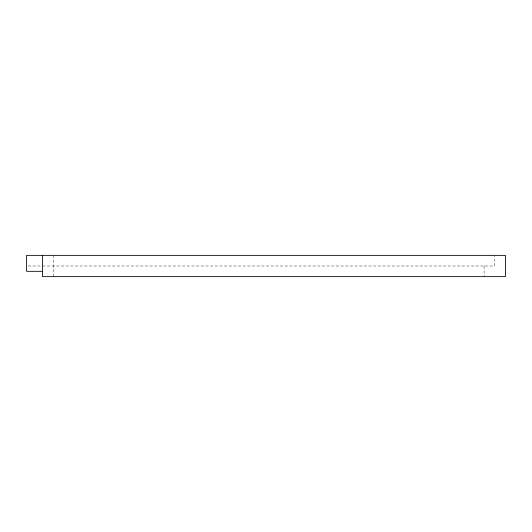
<?xml version="1.0" encoding="UTF-8"?>
<svg xmlns="http://www.w3.org/2000/svg" width="532" height="532" viewBox="0 0 532 532"><rect width="100%" height="100%" fill="white"/><g stroke="black" fill="none" stroke-linecap="round" stroke-linejoin="round"><path stroke-width="0.4" stroke-dasharray="2.66 2" d="M28.196 266L40.964 266M42.56 266L494.76 266L494.76 255.36M484.12 266L484.12 276.64M53.2 255.36L53.2 276.64"/><path stroke-width="0.8" d="M42.56 271.32L26.6 271.32L26.6 255.36L505.4 255.36L505.4 276.64L42.56 276.64L42.56 255.36"/></g></svg>
